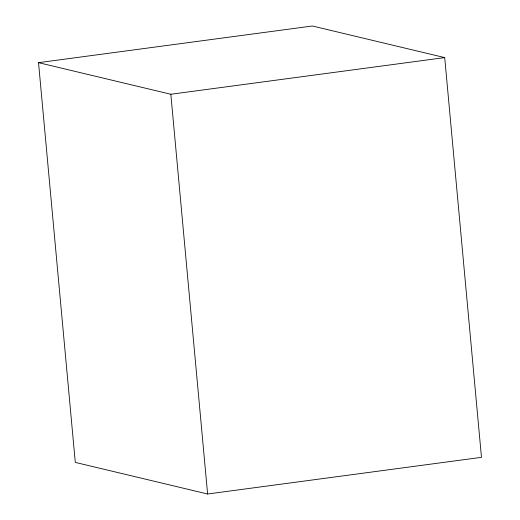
<?xml version="1.0" encoding="UTF-8"?>
<svg xmlns="http://www.w3.org/2000/svg" width="520" height="520" viewBox="0 0 520 520"><rect width="100%" height="100%" fill="white"/><g stroke="black" fill="none" stroke-linecap="round" stroke-linejoin="round"><path stroke-width="0.78" d="M38.526 62.66L312.39 26L444.71 57.596L481.475 457.34L207.61 494L75.29 462.404L38.526 62.66L170.839 94.257L444.71 57.596M170.839 94.257L207.61 494"/></g></svg>
